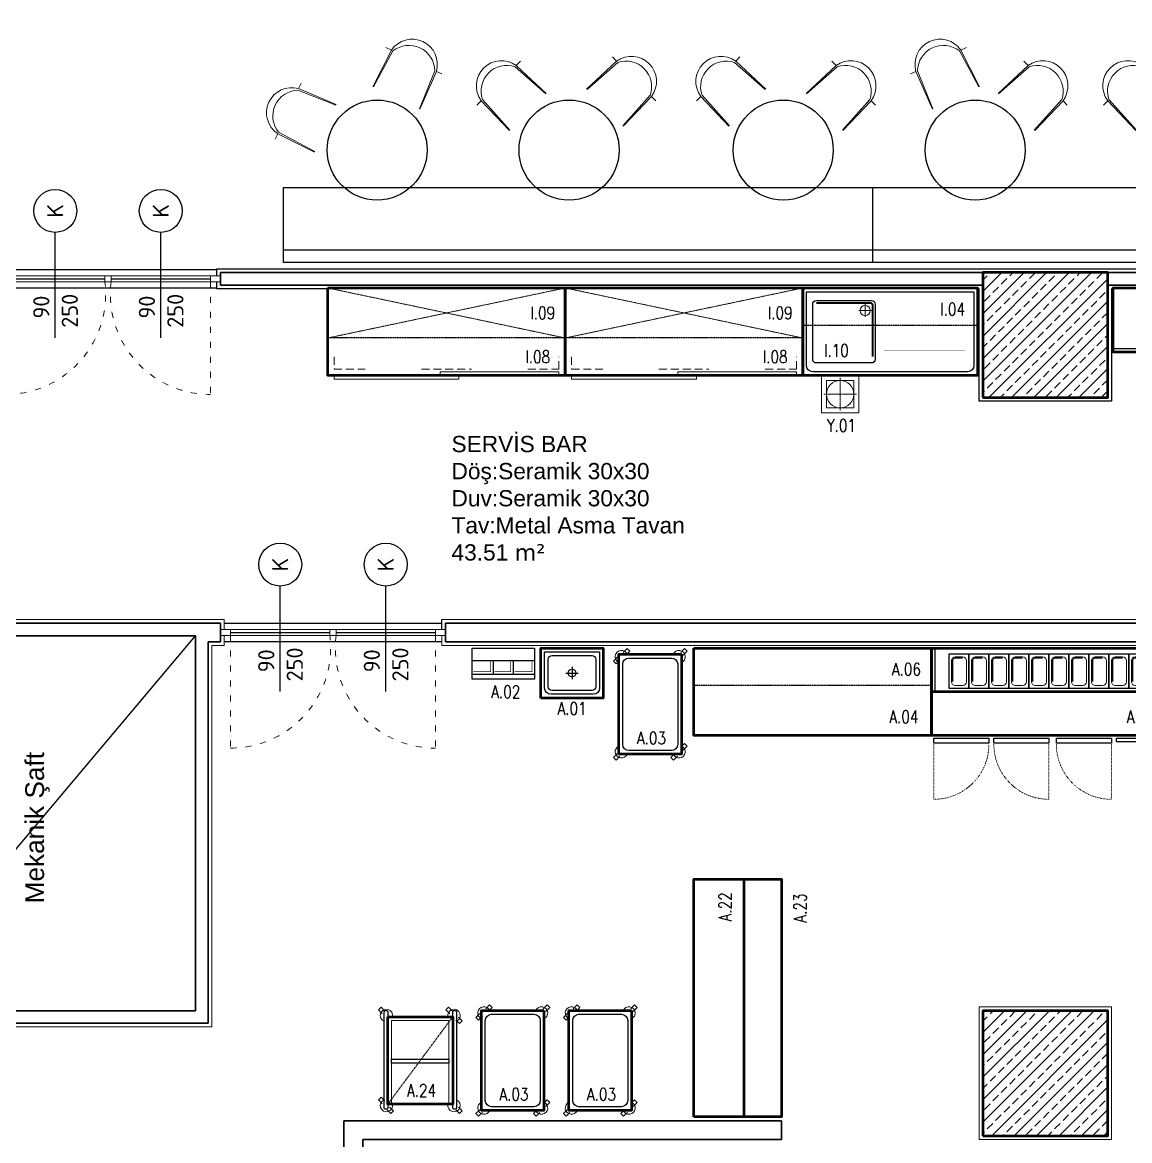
# Model space of a CAD drawing. Header units: millimetres. Extents: x 1443065 to 1517367, y 3763150 to 3779068.
# Drawn here: x 1486929 to 1487815, y 3768753 to 3769647 of the extents above; entities that cross this region are included whole.
import ezdxf
from ezdxf.enums import TextEntityAlignment as Align

# ---------------------------------------------------------------- set-up
doc = ezdxf.new("R2010")
doc.units = ezdxf.units.MM
doc.set_wipeout_variables(frame=1)
for name, pattern in [('ACAD_ISO03W100', [30, 12, -18]), ('BORDER', [1.75, 0.5, -0.25, 0.5, -0.25, 0, -0.25]), ('DASHED', [0.75, 0.5, -0.25]), ('DASHED2', [0.375, 0.25, -0.125]), ('DOT', [0.25, 0, -0.25]), ('HIDDEN', [9.524999999999995, 6.349999999999998, -3.174999999999998])]:
    doc.linetypes.add(name, pattern=pattern)
for name, color, linetype, lineweight in [('-DWG_ANA', 7, 'Continuous', 50), ('-DWG_ANA_1', 7, 'BORDER', 25), ('-DWG_DETAY1', 7, 'Continuous', 25), ('-DWG_DETAY1_1', 7, 'BORDER', 20), ('-DWG_DETAY2', 7, 'Continuous', 15), ('-DWG_DETAY4', 7, 'DOT', 18), ('7-mobilya Soft', 122, 'Continuous', 0), ('DUVAR', 2, 'Continuous', 35), ('MAHAL', 52, 'Continuous', 13), ('MERDIVEN', 4, 'Continuous', 20), ('NO', 7, 'Continuous', 30), ('PLAN', 253, 'Continuous', 15), ('SIVA', 3, 'Continuous', 9), ('TASIYICI', 170, 'Continuous', 50), ('yerizg-a', 7, 'Continuous', 15), ('yerizg-b', 7, 'Continuous', 9)]:
    doc.layers.add(name, color=color, linetype=linetype, lineweight=lineweight)
for name, color, linetype in [('BL-A', 1, 'Continuous'), ('BL-I', 151, 'Continuous'), ('BL-Y', 144, 'Continuous'), ('m-DOG_gor', 8, 'Continuous'), ('m-OLC_ic', 3, 'Continuous'), ('m-TAR_duvar', 8, 'Continuous'), ('m-TFR_vitrifiye', 1, 'Continuous'), ('m-YAZ_poz', 7, 'Continuous'), ('YRNO', 7, 'Continuous')]:
    doc.layers.add(name, color=color, linetype=linetype)
doc.styles.add('mono', font='isocpeur.ttf')
doc.styles.add('ROMANS', font='romans.shx', dxfattribs={"width": 0.8})
doc.styles.get("Standard").update_dxf_attribs({"font": 'arial.ttf'})
pattern_1 = [(45, (67479.78899461869, -87954.94781387178), (-8.98025612106915, 8.98025612106915), []), (45, (67488.76925461856, -87954.94781387178), (-8.98025612106915, 8.98025612106915), [6.349999999999998, -3.174999999999998])]

# ---------------------------------------------------------------- blocks, each defined once
blk = doc.blocks.new('A$C20627317')
at = {"ltscale": 40}
blk.add_wipeout([(321.6671999980846, -4.25188471668791e-11), (-321.66719999804315, 4.517862924694414e-11), (-308.96208315776676, 410.4237447023186), (-306.50885096505584, 429.4709534734466), (-298.58293372382957, 461.6360425117842), (-289.7662389240968, 486.7696523349114), (-275.92078043387033, 516.7248242508955), (-259.67526352586566, 544.0261204965792), (-235.38948689660623, 575.8492555763793), (-202.0455347254989, 608.8071869034444), (-170.88061431107667, 632.1085692293632), (-153.3338743090262, 642.7875364564647), (-120.28945487761746, 658.9475974274343), (-89.04500012654648, 670.0951349049726), (-63.68400211171979, 676.5064677387558), (-31.359404333175576, 681.5000397755801), (-5.502264464681048, 683.0361233404642), (19.34637141569158, 682.4893193090596), (46.76870456087465, 679.5709072510342), (69.32894759830026, 675.3019734675088), (108.57056280892516, 663.6153504106707), (143.72887220659823, 648.0524112490181), (170.7750907618863, 632.25777302828), (203.7559499234602, 607.4486406419015), (236.20000849635255, 575.0559385648069), (257.7958968660754, 546.9941073272593), (277.0683320204921, 514.7671507757597), (290.51650575854444, 485.18596662239986), (301.01164785763194, 453.65816666873576), (308.0342746853503, 421.5664790725741), (309.0846925952394, 410.42374470223433)], dxfattribs=at).dxf.layer = '7-mobilya Soft'
at = {"layer": '7-mobilya Soft', "ltscale": 40}
for p, q in [((-308.9620831577558, 410.4237447022677), (-248.3777482087826, 410.4237447022677)), ((-261.0828650490366, 2.18279e-11), (-248.3777482087826, 410.4237447022677)), ((-254.611386997356, -3.638e-12), (-231.2584301224197, 409.0162949631266)), ((254.6113869973997, -5.82077e-11), (231.3810395598775, 409.0162949631012)), ((261.0828650491094, -3.27418e-11), (248.5003576462696, 410.4237447022097)), ((309.0846925952428, 410.4237447021803), (248.5003576462696, 410.4237447022097))]:
    blk.add_line(p, q, dxfattribs=at)
for centre, radius, start, end in [((0.061304718728934, 370.9869517081207), 251.5496445260537, 9.019777443950742, 170.9802225560286), ((0.061304718728934, 295.0483033123601), 257.8711361278607, 26.22882164304686, 153.7711783590226)]:
    blk.add_arc(centre, radius, start, end, dxfattribs=at)
blk = doc.blocks.new('m-penpoz')
blk.add_line((-6.3904228682e-06, -1.625152809643168), (0, 0))
blk.add_circle((-2.274e-13, 0.3319539039376877), 0.3319539039375661)
blk.add_attdef('POZNO', text='', height=0.18).set_placement((-2.274e-13, 0.3319539039376877), align=Align.MIDDLE)
blk.add_attdef('HEIGHT', text='', height=0.18, rotation=90).set_placement((0.0692100438941452, -1.625152809643168), align=Align.TOP_LEFT)
blk.add_attdef('WIDTH', text='', height=0.18, rotation=90).set_placement((-6.3904228682e-06, -1.625152809643168), align=Align.BOTTOM_LEFT)
blk = doc.blocks.new('ktn190')
at = {"layer": '-DWG_ANA', "color": 0}
blk.add_lwpolyline([(0, 0), (190, 0), (190, -70), (0, -70)], close=True, dxfattribs=at)
at = {"layer": 'NO', "linetype": 'Continuous', "style": 'ROMANS', "width": 0.8}
blk.add_attdef('NO', text='', height=10, dxfattribs=at).set_placement((167, -85), align=Align.MIDDLE)
blk = doc.blocks.new('Krg190')
at = {"layer": '-DWG_ANA', "color": 0, "linetype": 'Continuous'}
blk.add_lwpolyline([(0, 0), (190, 0), (190, -40), (0, -40)], close=True, dxfattribs=at)
at = {"layer": 'NO', "linetype": 'Continuous', "style": 'ROMANS', "width": 0.8}
blk.add_attdef('NO', text='', height=10, dxfattribs=at).set_placement((168, -25), align=Align.MIDDLE)
blk = doc.blocks.new('GN14')
at = {"layer": '-DWG_DETAY1', "color": 0}
blk.add_lwpolyline([(0, -27), (16, -27), (16, 0), (0, 0)], close=True, dxfattribs=at)
at = {"layer": '-DWG_DETAY2', "color": 0}
blk.add_lwpolyline([(5, -2), (11, -2, -0.414213562373095), (14, -5), (14, -22, -0.414213562373095), (11, -25), (5, -25, -0.414213562373095), (2, -22), (2, -5, -0.414213562373095)], format="xyb", close=True, dxfattribs=at)
at = {"layer": '-DWG_DETAY2', "color": 0, "const_width": 1}
blk.add_lwpolyline([(3, -22), (3, -5.200000000000045, -0.414213562373095), (5.199999999999818, -3), (11, -3)], format="xyb", dxfattribs=at)
blk = doc.blocks.new('SGN190')
at = {"layer": '-DWG_ANA', "color": 0}
for points in [[(0, 0), (190, 0), (190, -35), (0, -35)], [(0, 0), (190, 0), (190, -70), (0, -70)]]:
    blk.add_lwpolyline(points, close=True, dxfattribs=at)
at = {"layer": '-DWG_DETAY1', "color": 0}
for points in [[(3, -35), (3, 0)], [(187, -35), (187, 0)]]:
    blk.add_lwpolyline(points, dxfattribs=at)
for points in [[(46, -72), (46, -76), (2, -76), (2, -72)], [(94, -72), (94, -76), (50, -76), (50, -72)], [(144, -72), (144, -76), (100, -76), (100, -72)], [(188, -72), (188, -75), (148, -75), (148, -72)]]:
    blk.add_lwpolyline(points, close=True, dxfattribs=at)
at = {"layer": '-DWG_DETAY4', "color": 0}
for points in [[(2, -77), (2, -121.0113621693308, 0.4142135623730951), (46.01136216933082, -77)], [(94, -77), (94, -121.0113621693308, -0.4142135623730951), (49.98863783066918, -77)], [(144, -77), (144, -121.0113621693308, -0.4142135623730951), (99.98863783066918, -77)]]:
    blk.add_lwpolyline(points, format="xyb", dxfattribs=at)
at = {"layer": '-DWG_ANA', "color": 0}
for p in [(14, -5), (30, -5), (46, -5), (62, -5), (78, -5), (94, -5), (110, -5), (126, -5), (142, -5), (158, -5)]:
    blk.add_blockref('GN14', p, dxfattribs=at)
at = {"layer": 'NO', "linetype": 'Continuous', "style": 'ROMANS', "width": 0.8}
blk.add_attdef('NO', text='', height=10, dxfattribs=at).set_placement((168, -55), align=Align.MIDDLE)
blk = doc.blocks.new('1YB-GBM')
at = {"layer": '-DWG_DETAY1', "color": 0}
blk.add_lwpolyline([(0, -25), (0, 0), (50, 0), (50, -25)], close=True, dxfattribs=at)
for points in [[(0, -10), (50, -10)], [(17, -10), (17, -21)], [(33, -10), (33, -21)], [(0, -21), (50, -21)]]:
    blk.add_lwpolyline(points, dxfattribs=at)
at = {"layer": '-DWG_DETAY2', "color": 0, "const_width": 0.5}
for points in [[(15, -11), (15, -19), (1, -19)], [(31, -11), (31, -19), (18, -19)], [(48, -11), (48, -19), (34, -19)]]:
    blk.add_lwpolyline(points, dxfattribs=at)
at = {"layer": 'NO', "linetype": 'Continuous', "style": 'ROMANS', "width": 0.8}
blk.add_attdef('NO', text='', height=10, dxfattribs=at).set_placement((27, -35), align=Align.MIDDLE)
blk = doc.blocks.new('EEN102D')
at = {"layer": '-DWG_ANA', "color": 0}
blk.add_lwpolyline([(0, -40), (0, 0), (50, 0), (50, -40)], close=True, dxfattribs=at)
at = {"layer": '-DWG_DETAY1', "color": 0}
for points in [[(3, -32), (3, -3), (47, -3), (47, -32, -0.4142135623730951), (42, -37), (8, -37, -0.4142135623730951)], [(9, -6), (41, -6, -0.414213562373095), (44, -9), (44, -31, -0.414213562373095), (41, -34), (9, -34, -0.414213562373095), (6, -31), (6, -9, -0.414213562373095)]]:
    blk.add_lwpolyline(points, format="xyb", close=True, dxfattribs=at)
for points in [[(25, -15), (25, -25)], [(20, -20), (30, -20)]]:
    blk.add_lwpolyline(points, dxfattribs=at)
blk.add_circle((25, -20), 3.16227766016838, dxfattribs=at)
at = {"layer": 'NO', "linetype": 'Continuous', "style": 'ROMANS', "width": 0.8}
blk.add_attdef('NO', text='', height=10, dxfattribs=at).set_placement((25.04127460046675, -48.39607525514111), align=Align.MIDDLE)
blk = doc.blocks.new('ASN100')
at = {"layer": '-DWG_ANA', "color": 0, "linetype": 'Continuous'}
blk.add_lwpolyline([(50, 0), (50, -80), (0, -80), (0, 0)], close=True, dxfattribs=at)
at = {"layer": '-DWG_DETAY1', "color": 0}
blk.add_lwpolyline([(47, -8), (47, -72, -0.4142135623730951), (42, -77), (8, -77, -0.4142135623730951), (3, -72), (3, -8, -0.4142135623730951), (8, -3), (42, -3, -0.4142135623730951)], format="xyb", close=True, dxfattribs=at)
at = {"layer": '-DWG_DETAY2', "color": 0, "linetype": 'HIDDEN'}
for points in [[(3.391164991562619, 1.391164991562619), (6.485281374238639, 4.485281374238639), (8.606601717798412, 2.363961030678865), (5.474325068745657, -0.7683156183736628)], [(49.39116499156262, 1.391164991562619), (52.48528137423864, 4.485281374238639), (54.60660171779841, 2.363961030678865), (51.47432506874566, -0.7683156183736628)], [(-1.391164991562619, -2.391164991562619), (-4.485281374238639, -5.485281374238639), (-2.363961030678865, -7.606601717798412), (0.7683156183736628, -4.474325068745657)], [(49.39116499156262, -74.60883500843738), (52.48528137423864, -71.51471862576136), (54.60660171779841, -73.63603896932113), (51.47432506874566, -76.76831561837366)], [(-1.391164991562619, -79.39116499156262), (-4.485281374238639, -82.48528137423864), (-2.363961030678865, -84.60660171779841), (0.7683156183736628, -81.47432506874566)], [(44.60883500843738, -79.39116499156262), (41.51471862576136, -82.48528137423864), (43.63603896932113, -84.60660171779841), (46.76831561837366, -81.47432506874566)]]:
    blk.add_lwpolyline(points, dxfattribs=at)
at = {"layer": '-DWG_DETAY2', "color": 0}
for centre, start, end in [((2, -2), 23.57817847820715, 246.4218215217928), ((48, -2), 293.5781784782072, 156.4218215217929), ((2, -78), 113.5781784781926, 336.4218215217928), ((48, -78), 203.5781784782071, 66.42182152179285)]:
    blk.add_arc(centre, 5, start, end, dxfattribs=at)
at = {"layer": 'NO', "linetype": 'Continuous', "style": 'ROMANS', "width": 0.8}
blk.add_attdef('NO', text='', height=10, dxfattribs=at).set_placement((26, -67), align=Align.MIDDLE)
blk = doc.blocks.new('CAS-E90')
at = {"layer": '-DWG_ANA', "color": 0}
blk.add_lwpolyline([(68.2198511966144, 0), (68.2198511966144, -51.42032239951186), (0, -51.42032239951186), (0, 0)], close=True, dxfattribs=at)
at = {"layer": '-DWG_DETAY1', "color": 0}
blk.add_lwpolyline([(0, -48.42032239951186), (68.2198511966144, -48.42032239951186)], dxfattribs=at)
at = {"layer": 'NO', "linetype": 'Continuous', "style": 'ROMANS', "width": 0.8}
blk.add_attdef('NO', text='', height=10, dxfattribs=at).set_placement((50.2198511966144, -37.42032239951186), align=Align.MIDDLE)
blk = doc.blocks.new('E_140')
at = {"layer": '-DWG_ANA', "color": 0}
blk.add_lwpolyline([(0, -70), (0, 0), (140, 0), (140, -70)], close=True, dxfattribs=at)
at = {"layer": '-DWG_DETAY1', "color": 0}
blk.add_lwpolyline([(3, -62), (3, -3), (137, -3), (137, -62, -0.4142135623730951), (132, -67), (8, -67, -0.4142135623730951)], format="xyb", close=True, dxfattribs=at)
blk = doc.blocks.new('EK_55L')
at = {"layer": '-DWG_DETAY1', "color": 0}
blk.add_lwpolyline([(-22, -7), (22, -7, -0.4142135623730951), (25, -10), (25, -54, -0.4142135623730951), (22, -57), (-22, -57, -0.4142135623730951), (-25, -54), (-25, -10, -0.4142135623730951)], format="xyb", close=True, dxfattribs=at)
at = {"layer": '-DWG_DETAY2', "color": 0, "const_width": 1.5}
blk.add_lwpolyline([(20, -9), (-21, -9, 0.4142135623730951), (-23, -11), (-23, -54)], format="xyb", dxfattribs=at)
at = {"layer": '-DWG_DETAY2', "color": 0}
for points in [[(-22, -15), (-12, -15)], [(-17, -10), (-17, -20)]]:
    blk.add_lwpolyline(points, dxfattribs=at)
blk.add_circle((-17, -15), 4, dxfattribs=at)
blk = doc.blocks.new('E1N140L')
at = {"layer": '-DWG_DETAY1', "color": 0, "const_width": 0.1}
for points in [[(65, -15), (130, -15, -0.2549006537680585)], [(65, -20), (130, -20, -0.2549006537680585)], [(65, -25), (130, -25, -0.2549006537680585)], [(65, -30), (130, -30, -0.2549006537680585)], [(65, -35), (130, -35, -0.2549006537680585)], [(65, -40), (130, -40, -0.2549006537680585)], [(65, -45), (130, -45, -0.2549006537680585)], [(65, -50), (130, -50, -0.2549006537680585)], [(65, -55), (130, -55, -0.2549006537680585)]]:
    blk.add_lwpolyline(points, format="xyb", dxfattribs=at)
at = {"layer": '-DWG_DETAY1', "color": 0, "linetype": 'Continuous', "rotation": 270}
blk.add_blockref('EK_55L', (65, -35), dxfattribs=at)
at = {"layer": 'PLAN', "color": 0, "linetype": 'Continuous'}
blk.add_blockref('E_140', (0, 0), dxfattribs=at)
at = {"layer": 'NO', "linetype": 'Continuous', "style": 'ROMANS', "width": 0.8}
blk.add_attdef('NO', text='', height=10, dxfattribs=at).set_placement((27, -50), align=Align.MIDDLE)
blk = doc.blocks.new('RDD190')
at = {"layer": '-DWG_ANA_1', "color": 0}
blk.add_lwpolyline([(0, 0), (190, 0), (190, -40), (0, -40)], close=True, dxfattribs=at)
at = {"layer": '-DWG_DETAY1_1', "color": 0}
for points in [[(190, 0), (0, -40)], [(0, 0), (190, -40)]]:
    blk.add_lwpolyline(points, dxfattribs=at)
at = {"layer": 'NO', "linetype": 'Continuous', "style": 'ROMANS', "width": 0.8}
blk.add_attdef('NO', text='', height=10, dxfattribs=at).set_placement((172, -20), align=Align.MIDDLE)
blk = doc.blocks.new('Y-SIFON')
at = {"layer": 'yerizg-a', "color": 0, "linetype": 'Continuous'}
blk.add_circle((0, 0), 11, dxfattribs=at)
at = {"layer": 'yerizg-b', "color": 0, "linetype": 'DASHED2'}
for points in [[(0, 13), (0, -13)], [(-13, 0), (13, 0)]]:
    blk.add_lwpolyline(points, dxfattribs=at)
blk = doc.blocks.new('1bs-yk33a')
at = {"layer": 'yerizg-a', "color": 0}
blk.add_lwpolyline([(0, 0), (30, 0), (30, -30), (0, -30)], close=True, dxfattribs=at)
at = {"layer": 'yerizg-b', "color": 0}
blk.add_lwpolyline([(4, -4), (26, -4), (26, -26), (4, -26)], close=True, dxfattribs=at)
at = {"layer": 'PLAN', "color": 0, "linetype": 'Continuous'}
blk.add_blockref('Y-SIFON', (15, -15), dxfattribs=at)
at = {"layer": 'YRNO', "linetype": 'Continuous', "style": 'ROMANS', "width": 0.8}
blk.add_attdef('YRNO', text='', height=10, dxfattribs=at).set_placement((16, -40), align=Align.MIDDLE)
blk = doc.blocks.new('RRN143')
at = {"layer": '-DWG_ANA_1', "color": 0}
blk.add_lwpolyline([(0, -30), (0, 0), (140, 0), (140, -30)], close=True, dxfattribs=at)
at = {"layer": 'NO', "linetype": 'Continuous', "style": 'ROMANS', "width": 0.8}
blk.add_attdef('NO', text='', height=10, dxfattribs=at).set_placement((120, -17), align=Align.MIDDLE)
blk = doc.blocks.new('RRN193')
at = {"layer": '-DWG_ANA_1', "color": 0}
blk.add_lwpolyline([(0, -30), (0, 0), (190, 0), (190, -30)], close=True, dxfattribs=at)
at = {"layer": 'NO', "linetype": 'Continuous', "style": 'ROMANS', "width": 0.8}
blk.add_attdef('NO', text='', height=10, dxfattribs=at).set_placement((170, -17), align=Align.MIDDLE)
blk = doc.blocks.new('ATG100')
at = {"layer": '-DWG_ANA', "color": 0, "linetype": 'Continuous'}
blk.add_lwpolyline([(0, 0), (52, 0), (52, -70), (0, -70)], close=True, dxfattribs=at)
at = {"layer": '-DWG_DETAY1', "color": 0, "linetype": 'DASHED'}
blk.add_line((0, -70), (52, 0), dxfattribs=at)
at = {"layer": '-DWG_DETAY1', "color": 0}
for points in [[(-3, -73), (-3, 4, -0.4142135623730951), (-2, 5), (-1, 5, -0.4142135623730951), (0, 4), (0, -73, -0.4142135623730951), (-1, -74), (-2, -74, -0.4142135623730951)], [(52, -73), (52, 4, -0.4142135623730951), (53, 5), (54, 5, -0.4142135623730951), (55, 4), (55, -73, -0.4142135623730951), (54, -74), (53, -74, -0.4142135623730951)]]:
    blk.add_lwpolyline(points, format="xyb", close=True, dxfattribs=at)
blk.add_lwpolyline([(3, -34), (49, -34), (49, -37), (3, -37)], close=True, dxfattribs=at)
at = {"layer": '-DWG_DETAY2', "color": 0, "linetype": 'HIDDEN'}
for points in [[(-4.391164991562617, 2.391164991562618), (-7.485281374238638, 5.485281374238636), (-5.363961030678865, 7.606601717798412), (-2.231684381626336, 4.474325068745656)], [(49.60883500843739, 2.391164991562618), (46.51471862576135, 5.485281374238636), (48.63603896932113, 7.606601717798412), (51.76831561837365, 4.474325068745656)], [(54.3911649915626, -2.391164991562618), (57.48528137423865, -5.485281374238636), (59.6066017177984, -3.363961030678865), (56.47432506874565, -0.2316843816263372)], [(-4.391164991562617, -69.60883500843738), (-7.485281374238638, -66.51471862576136), (-5.363961030678865, -64.3933982822016), (-2.231684381626336, -67.52567493125434)], [(-0.6088350084373815, -74.39116499156262), (2.485281374238638, -77.48528137423864), (4.606601717798412, -75.36396103067887), (1.474325068745655, -72.23168438162635)], [(54.3911649915626, -74.39116499156262), (57.48528137423865, -77.48528137423864), (59.6066017177984, -75.36396103067887), (56.47432506874565, -72.23168438162635)]]:
    blk.add_lwpolyline(points, dxfattribs=at)
at = {"layer": '-DWG_DETAY2', "color": 0}
blk.add_lwpolyline([(49, -70), (49, -3), (3, -3), (3, -70)], dxfattribs=at)
for centre, start, end in [((-1, 1), 348.4630409671819, 246.4218215217989), ((53, 1), 293.5781784782012, 191.5369590328181), ((-1, -71), 113.5781784782011, 11.53695903281813), ((53, -71), 168.4630409671819, 66.42182152179883)]:
    blk.add_arc(centre, 5, start, end, dxfattribs=at)
at = {"layer": 'NO', "linetype": 'Continuous', "style": 'ROMANS', "width": 0.8}
blk.add_attdef('NO', text='', height=10, dxfattribs=at).set_placement((27, -59), align=Align.MIDDLE)
blk = doc.blocks.new('T_R19')
at = {"layer": '-DWG_DETAY2', "color": 0, "linetype": 'HIDDEN'}
for points in [[(5, 15), (5, 5), (30, 5)], [(160, 5), (185, 5), (185, 15)], [(75, 5), (115, 5)]]:
    blk.add_lwpolyline(points, dxfattribs=at)
blk = doc.blocks.new('T_190')
at = {"layer": '-DWG_ANA', "color": 0}
blk.add_lwpolyline([(2.908711167e-06, 1.665275704e-07), (190.0000029087111, 1.665275704e-07), (190.0000029087111, -69.99999983347243), (2.908711167e-06, -69.99999983347243)], close=True, dxfattribs=at)
blk = doc.blocks.new('T_K19')
at = {"layer": '-DWG_DETAY2', "color": 0, "linetype": 'Continuous'}
for points in [[(5, 0), (5, -3), (105, -3), (105, 0)], [(90, 3), (90, 0), (185, 0), (185, 3)]]:
    blk.add_lwpolyline(points, close=True, dxfattribs=at)
blk = doc.blocks.new('TCS190-S')
at = {"layer": 'PLAN', "color": 0, "linetype": 'Continuous'}
for name, p in [('T_190', (0, 0)), ('T_R19', (0, -70)), ('T_K19', (0, -70))]:
    blk.add_blockref(name, p, dxfattribs=at)
at = {"layer": 'NO', "linetype": 'Continuous', "style": 'ROMANS', "width": 0.8}
blk.add_attdef('NO', text='', height=10, dxfattribs=at).set_placement((168, -55), align=Align.MIDDLE)
blk = doc.blocks.new('TCN190-S')
at = {"layer": 'PLAN', "color": 0, "linetype": 'Continuous'}
blk.add_blockref('T_190', (0, 0), dxfattribs=at)
at = {"layer": 'NO', "linetype": 'Continuous', "style": 'ROMANS', "width": 0.8}
blk.add_attdef('NO', text='', height=10, dxfattribs=at).set_placement((168, -55), align=Align.MIDDLE)

msp = doc.modelspace()

# ---------------------------------------------------------------- hatches: boundary and pattern name
at = {"layer": 'm-TAR_duvar'}
h = msp.add_hatch(dxfattribs=at)
h.set_pattern_fill('ANSI33', color=256, scale=2)
h.set_pattern_definition(pattern_1)
h.paths.add_polyline_path([(1487697.058437683, 3769347.086241421), (1487797.058437683, 3769347.086241421), (1487797.058437683, 3769447.086241421), (1487697.058437683, 3769447.086241421)])
h = msp.add_hatch(dxfattribs=at)
h.set_pattern_fill('ANSI33', color=256, scale=2)
h.set_pattern_definition(pattern_1)
h.paths.add_polyline_path([(1487697.058437683, 3769347.086241421), (1487797.058437683, 3769347.086241421), (1487797.058437683, 3769447.086241421), (1487697.058437683, 3769447.086241421)])
h = msp.add_hatch(dxfattribs=at)
h.set_pattern_fill('ANSI33', color=256, scale=2)
h.set_pattern_definition(pattern_1)
h.paths.add_polyline_path([(1487697.058389456, 3768756.581138851), (1487797.058389456, 3768756.581138851), (1487797.058389456, 3768856.581138853), (1487697.058389456, 3768856.581138853)])

# ---------------------------------------------------------------- linework, layer by layer
at = {"layer": 'DUVAR'}
for p, q in [((1487087.05868861, 3769447.086248243), (1488057.058613186, 3769447.086248243)), ((1487087.05868861, 3769447.086248243), (1487087.05868861, 3769437.086248243)), ((1487087.058688609, 3769437.086248244), (1487697.058613185, 3769437.086248243)), ((1487797.058613185, 3769437.086248245), (1488497.058613185, 3769437.086248241)), ((1486754.060420831, 3769166.581689182), (1486987.058688611, 3769166.58168918)), ((1487087.058688612, 3769151.72137876), (1487087.058688611, 3769166.58168918)), ((1487267.058688612, 3769151.721378763), (1487267.058688611, 3769166.581689183)), ((1486814.062186905, 3769156.581688199), (1487067.058688612, 3769156.5816882)), ((1487067.058688612, 3768856.581145675), (1487067.058688612, 3769156.5816882)), ((1487077.058688612, 3769151.721378759), (1487087.058688611, 3769151.72137876)), ((1487077.058688611, 3768846.581145674), (1487077.058688611, 3769151.72137876)), ((1487267.058688612, 3769151.721380312), (1488497.058659902, 3769151.721378761)), ((1487067.058688612, 3768856.581145677), (1486897.058688609, 3768856.581145673)), ((1487077.058688611, 3768846.581145677), (1486897.05868861, 3768846.581145673)), ((1487185.841742849, 3768433.751867044), (1487185.841907712, 3768768.611633953)), ((1487535.841907712, 3768768.611633952), (1487185.841900327, 3768768.611633953)), ((1487535.841900327, 3768753.611633953), (1487535.841907712, 3768768.611633952)), ((1487200.841742849, 3768433.751867044), (1487200.841900327, 3768753.611633952)), ((1487535.841900327, 3768753.611633953), (1487200.841900327, 3768753.611633952))]:
    msp.add_line(p, q, dxfattribs=at)
for points in [[(1486987.058688611, 3769166.589546719), (1487087.058688611, 3769166.598277319)], [(1487267.058688611, 3769166.581689183), (1488497.058659902, 3769166.721378763)]]:
    msp.add_lwpolyline(points, dxfattribs=at)
at = {"layer": 'm-DOG_gor', "linetype": 'Continuous'}
for p, q in [((1486910.05868861, 3769449.516405025), (1487084.05868861, 3769449.516405024)), ((1486915.05868861, 3769442.086248243), (1486994.55868861, 3769442.086248243)), ((1486999.55868861, 3769442.086248243), (1487079.05868861, 3769442.086248243)), ((1487084.05868861, 3769434.656091462), (1486910.05868861, 3769434.656091462)), ((1487090.058688611, 3769166.581690751), (1487264.058688611, 3769166.581690751)), ((1487095.058688611, 3769159.15153397), (1487174.558688611, 3769159.15153397)), ((1487179.558688611, 3769159.15153397), (1487259.058688611, 3769159.15153397)), ((1487264.058688611, 3769151.721377189), (1487090.058688611, 3769151.721377189))]:
    msp.add_line(p, q, dxfattribs=at)
at = {"layer": 'm-OLC_ic'}
for points in [[(1487084.05868861, 3769444.586248243), (1487084.05868861, 3769450.086248243), (1488745.228750889, 3769450.086248243)], [(1487264.058688611, 3769161.65153397), (1487264.058688611, 3769169.581371724), (1488494.058659383, 3769169.721061304), (1488494.058613704, 3769434.086248241), (1487800.058613185, 3769434.086248241), (1487800.058613185, 3769344.086248243), (1487694.058613185, 3769344.086248243), (1487694.058613185, 3769434.086248243), (1487084.05868861, 3769434.086248243), (1487084.05868861, 3769439.586248243)]]:
    msp.add_lwpolyline(points, dxfattribs=at)
at = {"layer": 'm-TFR_vitrifiye'}
for p, q in [((1487867.230759333, 3769465.086248243), (1487137.402905481, 3769465.086248243)), ((1486814.062189063, 3768856.073645223), (1487067.058688612, 3769156.578998402))]:
    msp.add_line(p, q, dxfattribs=at)
for points in [[(1487137.402905481, 3769455.086248243), (1487137.402905481, 3769515.086248243), (1487608.778523387, 3769515.086248243), (1487608.778523387, 3769455.086248243)], [(1487137.402905481, 3769455.086248243), (1487137.402905481, 3769515.086248243), (1488597.058613185, 3769515.086248243), (1488597.058613185, 3769455.086248243)]]:
    msp.add_lwpolyline(points, close=True, dxfattribs=at)
for centre in [(1487212.402905481, 3769545.086248243), (1487690.902905481, 3769545.086248243)]:
    msp.add_circle(centre, 40.00000000000416, dxfattribs=at)
at = {"layer": 'MERDIVEN', "linetype": 'ACAD_ISO03W100', "ltscale": 0.4}
for p, q in [((1487079.05868861, 3769439.586248243), (1487079.05868861, 3769349.586248243)), ((1487095.058688611, 3769156.65153397), (1487095.058688611, 3769066.65153397)), ((1487259.058688611, 3769156.65153397), (1487259.058688611, 3769066.65153397))]:
    msp.add_line(p, q, dxfattribs=at)
at = {"layer": 'MERDIVEN'}
for points in [[(1486915.05868861, 3769439.586248243), (1487079.05868861, 3769439.586248243), (1487079.05868861, 3769444.586248243), (1486915.05868861, 3769444.586248243)], [(1486994.55868861, 3769439.586248243), (1486999.55868861, 3769439.586248243), (1486999.55868861, 3769444.586248243), (1486994.55868861, 3769444.586248243)], [(1487087.05868861, 3769444.586248243), (1487079.05868861, 3769444.586248243), (1487079.05868861, 3769439.586248243), (1487087.05868861, 3769439.586248243)], [(1487095.058688611, 3769161.65153397), (1487087.058688611, 3769161.65153397), (1487087.058688611, 3769156.65153397), (1487095.058688611, 3769156.65153397)], [(1487095.058688611, 3769156.65153397), (1487259.058688611, 3769156.65153397), (1487259.058688611, 3769161.65153397), (1487095.058688611, 3769161.65153397)], [(1487174.558688611, 3769156.65153397), (1487179.558688611, 3769156.65153397), (1487179.558688611, 3769161.65153397), (1487174.558688611, 3769161.65153397)], [(1487267.058688611, 3769161.65153397), (1487259.058688611, 3769161.65153397), (1487259.058688611, 3769156.65153397), (1487267.058688611, 3769156.65153397)]]:
    msp.add_lwpolyline(points, close=True, dxfattribs=at)
at = {"layer": 'MERDIVEN', "linetype": 'ACAD_ISO03W100', "ltscale": 0.4}
for centre, start, end in [((1486915.05868861, 3769429.698748243), 270, 7.089532911181339), ((1487079.05868861, 3769429.698748243), 172.9104670888203, 270), ((1487095.058688611, 3769146.76403397), 270, 7.089532911181339), ((1487259.058688611, 3769146.76403397), 172.9104670888203, 270)]:
    msp.add_arc(centre, 80.11249999981374, start, end, dxfattribs=at)
at = {"layer": 'SIVA'}
for points in [[(1486754.060420831, 3769169.581689182), (1487090.058688611, 3769169.58168918), (1487090.058688611, 3769161.65153397)], [(1487090.058688612, 3769156.65153397), (1487090.058688612, 3769148.72137876), (1487080.058688611, 3769148.72137876), (1487080.058688618, 3768843.581145675), (1486900.05868861, 3768843.581145673), (1486900.058688609, 3768753.581145673), (1486794.05868861, 3768753.581145673), (1486794.05868861, 3768808.581145673), (1486100.058798662, 3768808.581145673), (1486100.058798662, 3768673.581145673), (1486020.058754124, 3768673.581145673), (1486020.058754124, 3768648.582184895), (1486009.55866614, 3768648.582184292)], [(1486717.083113463, 3768009.581145667), (1488434.058549038, 3768009.581145673), (1488434.058549038, 3768099.581028252), (1488494.058157188, 3768099.581140078), (1488494.058658468, 3769148.721378761), (1487264.058688612, 3769148.72137874), (1487264.058688612, 3769156.65153397)]]:
    msp.add_lwpolyline(points, dxfattribs=at)
msp.add_lwpolyline([(1487694.058564958, 3768753.581145673), (1487800.058564959, 3768753.581145673), (1487800.058564959, 3768859.581145673), (1487694.058564958, 3768859.581145673)], close=True, dxfattribs=at)
at = {"layer": 'TASIYICI'}
for points in [[(1487697.058613185, 3769347.086248243), (1487797.058613185, 3769347.086248243), (1487797.058613185, 3769447.086248243), (1487697.058613185, 3769447.086248243)], [(1487697.058613185, 3769347.086248243), (1487797.058613185, 3769347.086248243), (1487797.058613185, 3769447.086248243), (1487697.058613185, 3769447.086248243)], [(1487697.058564958, 3768756.581145673), (1487797.058564959, 3768756.581145673), (1487797.058564959, 3768856.581145673), (1487697.058564958, 3768856.581145673)]]:
    msp.add_lwpolyline(points, close=True, dxfattribs=at)

# ---------------------------------------------------------------- block references
at = {"layer": 'BL-A'}
for name, p, values in [('1YB-GBM', (1487288.318852967, 3769146.751867044), {'NO': 'A.02'}), ('EEN102D', (1487343.318852967, 3769146.751867044), {'NO': 'A.01'}), ('ASN100', (1487405.890971546, 3769141.751867044), {'NO': 'A.03'}), ('RRN193', (1487465.890971546, 3769146.751867044), {'NO': 'A.06'}), ('TCN190-S', (1487465.890971546, 3769146.751867044), {'NO': 'A.04'}), ('SGN190', (1487655.890971546, 3769146.751867044), {'NO': 'A.08'}), ('ATG100', (1487220.890971546, 3768851.751867044), {'NO': 'A.24'}), ('ASN100', (1487295.890971546, 3768856.751867044), {'NO': 'A.03'}), ('ASN100', (1487365.890971546, 3768856.751867044), {'NO': 'A.03'})]:
    msp.add_blockref(name, p, dxfattribs=at).add_auto_attribs(values)
at = {"layer": 'BL-A', "rotation": 90}
for name, values in [('ktn190', {'NO': 'A.23'}), ('Krg190', {'NO': 'A.22'})]:
    msp.add_blockref(name, (1487465.890971546, 3768771.751867044), dxfattribs=at).add_auto_attribs(values)
at = {"layer": 'BL-I'}
for name, p, values in [('RDD190', (1487172.890971546, 3769434.751866852), {'NO': 'I.09'}), ('TCS190-S', (1487172.890971546, 3769434.751866852), {'NO': 'I.08'}), ('RDD190', (1487362.890971546, 3769434.751866852), {'NO': 'I.09'}), ('TCS190-S', (1487362.890971546, 3769434.751866852), {'NO': 'I.08'}), ('E1N140L', (1487552.890971546, 3769434.751866852), {'NO': 'I.10'}), ('RRN143', (1487552.890971546, 3769434.751866852), {'NO': 'I.04'}), ('CAS-E90', (1487801.309201499, 3769434.751866852), {'NO': 'I.07'})]:
    msp.add_blockref(name, p, dxfattribs=at).add_auto_attribs(values)
at = {"layer": 'BL-Y'}
msp.add_blockref('1bs-yk33a', (1487567.890971546, 3769364.751866852), dxfattribs=at).add_auto_attribs({'YRNO': 'Y.01'})
at = {"layer": 'm-TFR_vitrifiye', "extrusion": (0.01656392976465581, -0.001716039002807835, 0.9998613361066087), "xscale": 0.08000000000000047, "yscale": 0.08000000000000047, "zscale": 0.08000000000000047, "rotation": 321.2053289132204}
msp.add_blockref('A$C20627317', (3902776.051625617, -1090810.925387066, 18167.33988851839), dxfattribs=at)
at = {"layer": 'm-TFR_vitrifiye', "extrusion": (-0.01656392976465581, -0.001716039002807837, 0.9998613361066087), "xscale": -0.08000000000000047, "yscale": 0.08000000000000047, "zscale": 0.0800000000000009, "rotation": 38.79467108677962}
msp.add_blockref('A$C20627317', (-3596235.569696913, 1867670.038453102, -31105.84575061872), dxfattribs=at)
at = {"layer": 'm-TFR_vitrifiye', "extrusion": (-0.01656392976465581, -0.001716039002807833, 0.9998613361066087), "xscale": -0.08000000000000047, "yscale": 0.08000000000000047, "zscale": 0.08000000000000086, "rotation": 38.79467108677962}
msp.add_blockref('A$C20627317', (-3596214.015715257, 1867844.388108516, -31108.74952557698), dxfattribs=at)
at = {"layer": 'm-YAZ_poz'}
ref = msp.add_blockref('m-penpoz', (1486954.808554428, 3769479.210209068), dxfattribs=dict(at, xscale=51.83999999999998, yscale=51.83999999999998, zscale=51.83999999999998, rotation=0.0004505966874107999))
ref.add_attrib('WIDTH', '90', dxfattribs={"layer": '0', "height": 12.96, "rotation": 90, "style": 'mono'}).set_placement((1486954.018829389, 3769428.658287416), align=Align.BOTTOM_RIGHT)
ref.add_attrib('HEIGHT', '250', dxfattribs={"layer": '0', "height": 12.96, "rotation": 90, "style": 'mono'}).set_placement((1486976.821405975, 3769430.107275754), align=Align.BOTTOM_RIGHT)
ref.add_attrib('POZNO', 'K', dxfattribs={"layer": '0', "height": 12.96, "rotation": 90, "style": 'mono'}).set_placement((1486954.808419094, 3769496.418699414), align=Align.MIDDLE_CENTER)
ref = msp.add_blockref('m-penpoz', (1487039.308542631, 3769479.210209068), dxfattribs=dict(at, xscale=51.83999999999998, yscale=51.83999999999998, zscale=51.83999999999998, rotation=0.0004505966874107999))
ref.add_attrib('WIDTH', '90', dxfattribs={"layer": '0', "height": 12.96, "rotation": 90, "style": 'mono'}).set_placement((1487038.518817593, 3769428.658287416), align=Align.BOTTOM_RIGHT)
ref.add_attrib('HEIGHT', '250', dxfattribs={"layer": '0', "height": 12.96, "rotation": 90, "style": 'mono'}).set_placement((1487061.321394178, 3769430.107275754), align=Align.BOTTOM_RIGHT)
ref.add_attrib('POZNO', 'K', dxfattribs={"layer": '0', "height": 12.96, "rotation": 90, "style": 'mono'}).set_placement((1487039.308407297, 3769496.418699414), align=Align.MIDDLE_CENTER)
ref = msp.add_blockref('m-penpoz', (1487134.80855443, 3769196.275494795), dxfattribs=dict(at, xscale=51.83999999999998, yscale=51.83999999999998, zscale=51.83999999999998, rotation=0.0004505966874107999))
ref.add_attrib('WIDTH', '90', dxfattribs={"layer": '0', "height": 12.96, "rotation": 90, "style": 'mono'}).set_placement((1487134.018829391, 3769145.723573143), align=Align.BOTTOM_RIGHT)
ref.add_attrib('HEIGHT', '250', dxfattribs={"layer": '0', "height": 12.96, "rotation": 90, "style": 'mono'}).set_placement((1487156.821405977, 3769147.172561481), align=Align.BOTTOM_RIGHT)
ref.add_attrib('POZNO', 'K', dxfattribs={"layer": '0', "height": 12.96, "rotation": 90, "style": 'mono'}).set_placement((1487134.808419096, 3769213.483985141), align=Align.MIDDLE_CENTER)
ref = msp.add_blockref('m-penpoz', (1487219.308542633, 3769196.275494795), dxfattribs=dict(at, xscale=51.83999999999998, yscale=51.83999999999998, zscale=51.83999999999998, rotation=0.0004505966874107999))
ref.add_attrib('WIDTH', '90', dxfattribs={"layer": '0', "height": 12.96, "rotation": 90, "style": 'mono'}).set_placement((1487218.518817595, 3769145.723573143), align=Align.BOTTOM_RIGHT)
ref.add_attrib('HEIGHT', '250', dxfattribs={"layer": '0', "height": 12.96, "rotation": 90, "style": 'mono'}).set_placement((1487241.32139418, 3769147.172561481), align=Align.BOTTOM_RIGHT)
ref.add_attrib('POZNO', 'K', dxfattribs={"layer": '0', "height": 12.96, "rotation": 90, "style": 'mono'}).set_placement((1487219.308407299, 3769213.483985141), align=Align.MIDDLE_CENTER)

# ---------------------------------------------------------------- texts
at = {"layer": 'MAHAL', "insert": (1487271.892827064, 3769216.54852757), "char_height": 13, "width": 330.6165312245367, "attachment_point": 7}
msp.add_mtext('\\pt220.00004;{\\f@Arial Unicode MS|b0|i0|c162|p34;SERV}İ{\\f@Arial Unicode MS|b0|i0|c162|p34;S BAR\\P\\ptz;Dö}ş{\\f@Arial Unicode MS|b0|i0|c162|p34;:Seramik 30x30\\PDuv:Seramik 30x30\\PTav:Metal Asma Tavan\\P43.51 \\fVerdana|b0|i0|c162|p34;m²}', dxfattribs=at)
at = {"layer": 'MAHAL', "insert": (1486950.47813692, 3768942.459369538), "char_height": 15, "width": 209.1007980309071, "attachment_point": 7, "rotation": 90}
msp.add_mtext('{\\f@Arial Unicode MS|b0|i0|c162|p34;Mekanik Şaft}', dxfattribs=at)

# ---------------------------------------------------------------- next in the draw order: linework, layer by layer
at = {"layer": 'm-TFR_vitrifiye'}
msp.add_circle((1487365.956657152, 3769545.086248243), 40.00000000000416, dxfattribs=at)

# ---------------------------------------------------------------- next in the draw order: block references
at = {"layer": 'm-TFR_vitrifiye', "extrusion": (-0.01497808266537091, -0.007277746820062088, 0.9998613361066087), "xscale": -0.08000000000000053, "yscale": 0.08000000000000114, "zscale": 0.08000000000000093, "rotation": 334.706344407484}
msp.add_blockref('A$C20627317', (1487060.935087215, 3769324.881803266, -49709.91919557205), dxfattribs=at)
at = {"layer": 'm-TFR_vitrifiye', "extrusion": (0.01497808266537091, -0.007277746820062089, 0.9998613361066087), "xscale": 0.08000000000000053, "yscale": 0.08000000000000053, "zscale": 0.08000000000000053, "rotation": 25.29365559251597}
msp.add_blockref('A$C20627317', (1487508.635021205, 3769649.174764379, -5151.571559650105), dxfattribs=at)
at = {"layer": 'm-TFR_vitrifiye', "extrusion": (0.01656392976465581, -0.00171603900280784, 0.9998613361066087), "xscale": 0.08000000000000047, "yscale": 0.08000000000000047, "zscale": 0.08000000000000047, "rotation": 321.2053289132204}
msp.add_blockref('A$C20627317', (3902797.605607272, -1090985.275042482, 18170.24366347671), dxfattribs=at)
at = {"layer": 'm-TFR_vitrifiye', "extrusion": (-0.01656392976465581, -0.001716039002807833, 0.9998613361066087), "xscale": -0.08000000000000047, "yscale": 0.08000000000000047, "zscale": 0.08000000000000088, "rotation": 38.79467108677962}
msp.add_blockref('A$C20627317', (-3596198.192091466, 1867997.103197576, -31111.29297913479), dxfattribs=at)
at = {"layer": 'm-TFR_vitrifiye', "extrusion": (0.01615192247675621, 0.004052648444223333, 0.9998613361066087), "xscale": 0.08000000000000053, "yscale": 0.08000000000000053, "zscale": 0.08000000000000053, "rotation": 321.2053289132204}
msp.add_blockref('A$C20627317', (3294305.499789519, -2359509.611714833, 39297.38150636721), dxfattribs=at)

# ---------------------------------------------------------------- next in the draw order: linework, layer by layer
at = {"layer": 'm-TFR_vitrifiye'}
msp.add_circle((1487537.34915381, 3769545.086248243), 40.00000000000416, dxfattribs=at)

# ---------------------------------------------------------------- next in the draw order: block references
at = {"layer": 'm-TFR_vitrifiye', "extrusion": (0.01656392976465581, -0.001716039002807833, 0.9998613361066087), "xscale": 0.08000000000000047, "yscale": 0.08000000000000047, "zscale": 0.08000000000000047, "rotation": 321.2053289132204}
msp.add_blockref('A$C20627317', (3902827.707627011, -1091309.461686728, 18175.64295753975), dxfattribs=at)

doc.saveas('drawing.dxf')
